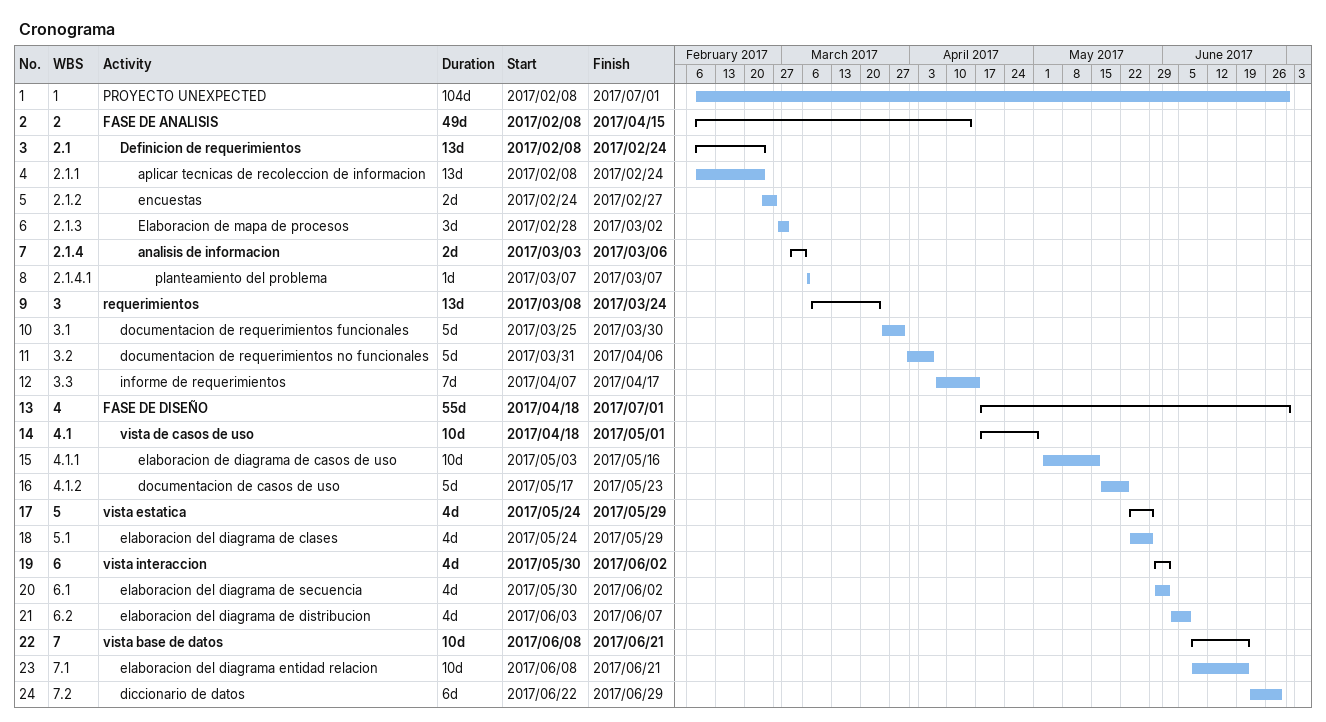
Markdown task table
Cronograma

| ID | WBS | Task | Duration | Start | Finish |
|---|---|---|---|---|---|
| 1 | 1 | PROYECTO UNEXPECTED | 104d | 2017-02-08 | 2017-07-01 |
| 2 | 2 | **FASE DE ANALISIS** | 49d | 2017-02-08 | 2017-04-15 |
| 3 | 2.1 | **Definicion de requerimientos** | 13d | 2017-02-08 | 2017-02-24 |
| 4 | 2.1.1 | aplicar tecnicas de recoleccion de informacion | 13d | 2017-02-08 | 2017-02-24 |
| 5 | 2.1.2 | encuestas | 2d | 2017-02-24 | 2017-02-27 |
| 6 | 2.1.3 | Elaboracion de mapa de procesos | 3d | 2017-02-28 | 2017-03-02 |
| 7 | 2.1.4 | **analisis de informacion** | 2d | 2017-03-03 | 2017-03-06 |
| 8 | 2.1.4.1 | planteamiento del problema | 1d | 2017-03-07 | 2017-03-07 |
| 9 | 3 | **requerimientos** | 13d | 2017-03-08 | 2017-03-24 |
| 10 | 3.1 | documentacion de requerimientos funcionales | 5d | 2017-03-25 | 2017-03-30 |
| 11 | 3.2 | documentacion de requerimientos no funcionales | 5d | 2017-03-31 | 2017-04-06 |
| 12 | 3.3 | informe de requerimientos | 7d | 2017-04-07 | 2017-04-17 |
| 13 | 4 | **FASE DE DISEÑO** | 55d | 2017-04-18 | 2017-07-01 |
| 14 | 4.1 | **vista de casos de uso** | 10d | 2017-04-18 | 2017-05-01 |
| 15 | 4.1.1 | elaboracion de diagrama de casos de uso | 10d | 2017-05-03 | 2017-05-16 |
| 16 | 4.1.2 | documentacion de casos de uso | 5d | 2017-05-17 | 2017-05-23 |
| 17 | 5 | **vista estatica** | 4d | 2017-05-24 | 2017-05-29 |
| 18 | 5.1 | elaboracion del diagrama de clases | 4d | 2017-05-24 | 2017-05-29 |
| 19 | 6 | **vista interaccion** | 4d | 2017-05-30 | 2017-06-02 |
| 20 | 6.1 | elaboracion del diagrama de secuencia | 4d | 2017-05-30 | 2017-06-02 |
| 21 | 6.2 | elaboracion del diagrama de distribucion | 4d | 2017-06-03 | 2017-06-07 |
| 22 | 7 | **vista base de datos** | 10d | 2017-06-08 | 2017-06-21 |
| 23 | 7.1 | elaboracion del diagrama entidad relacion | 10d | 2017-06-08 | 2017-06-21 |
| 24 | 7.2 | diccionario de datos | 6d | 2017-06-22 | 2017-06-29 |
